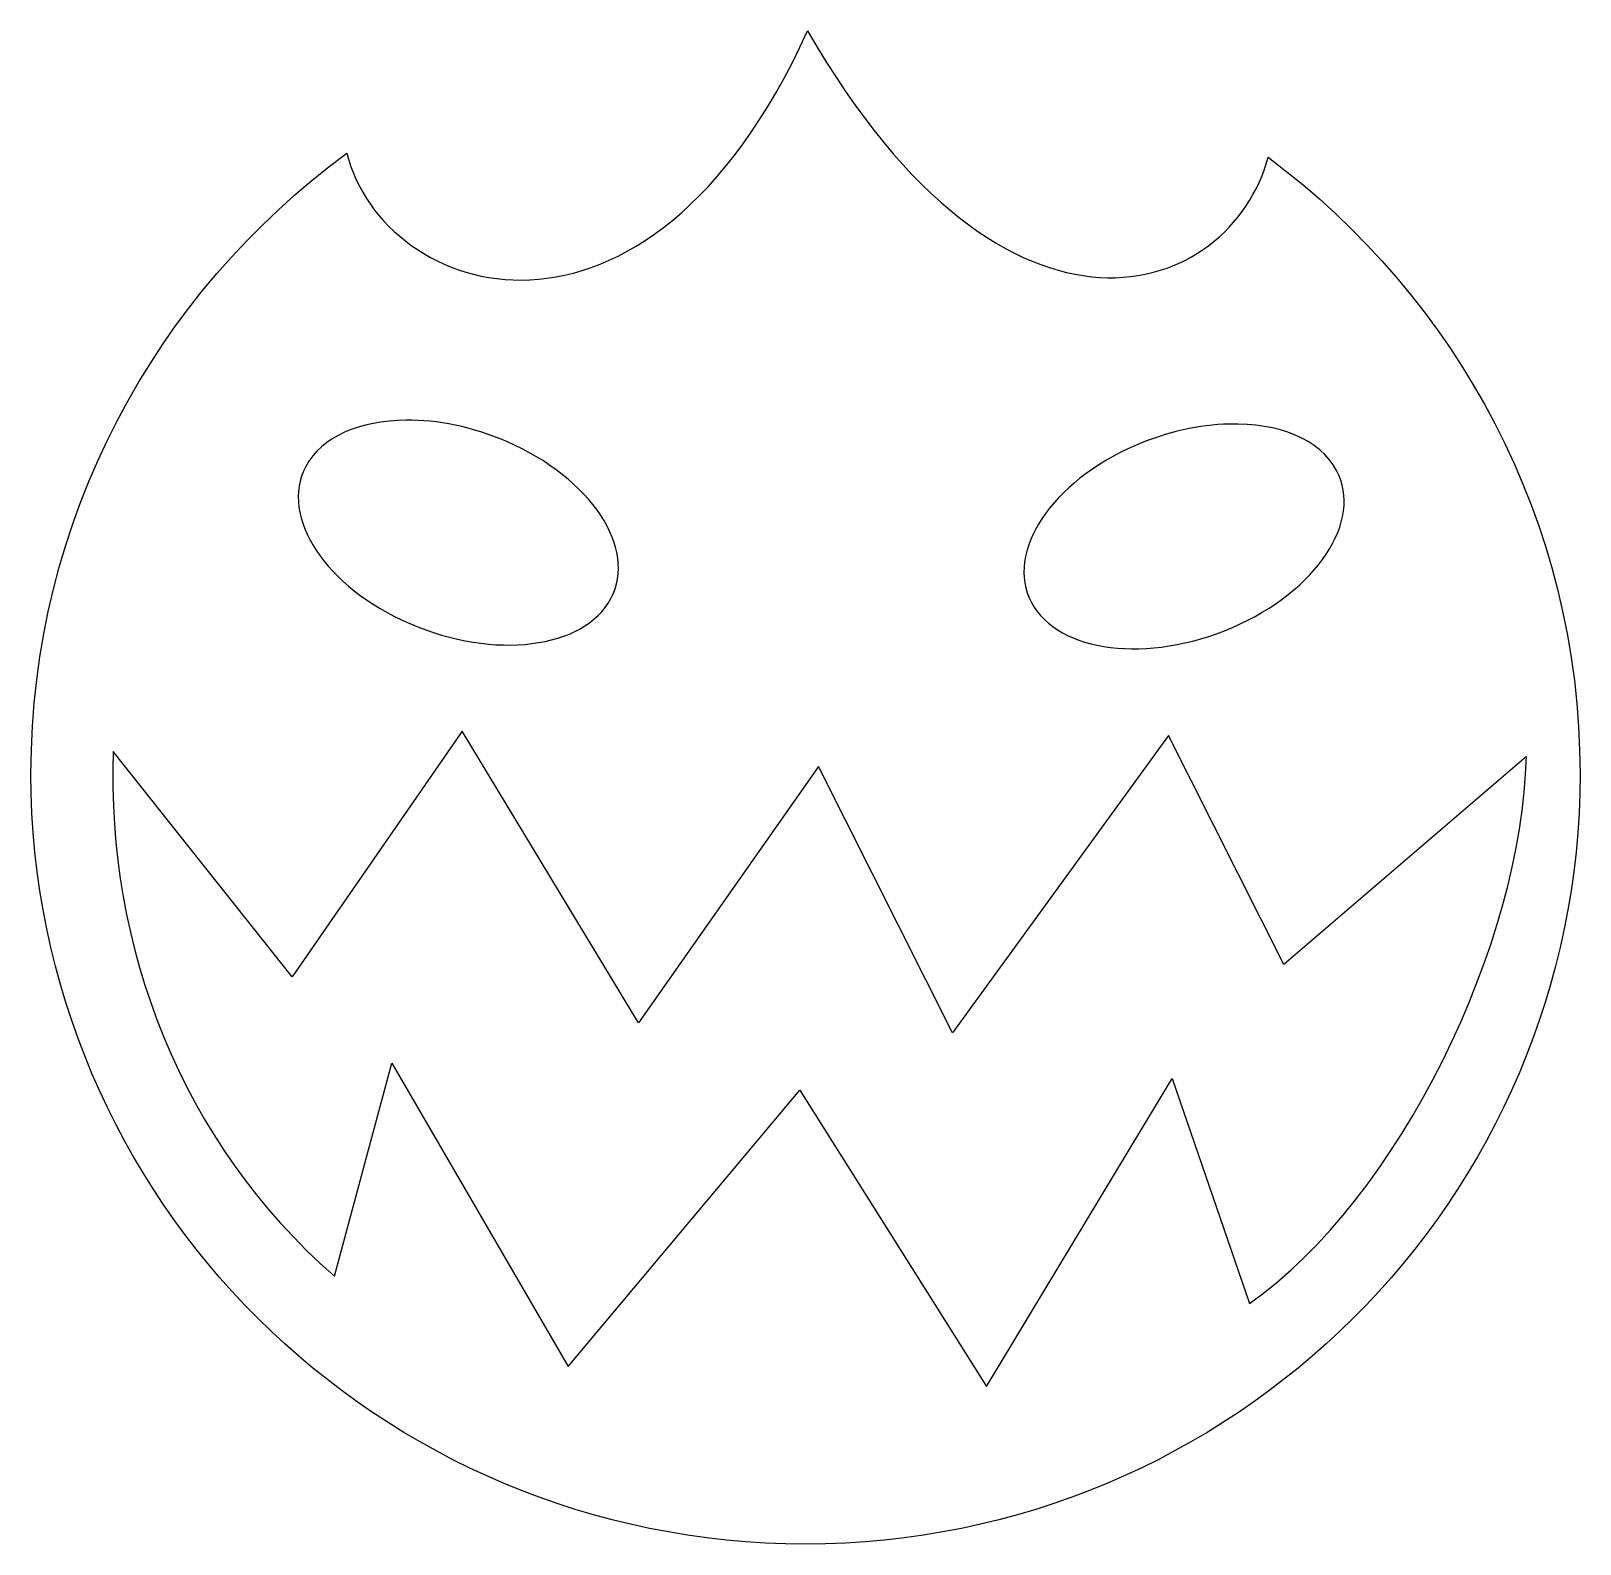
# Model space of a CAD drawing. Header units: centimetres. Extents: x -9.9 to 9.9, y -9.2 to 10.1.
import ezdxf

# ---------------------------------------------------------------- set-up
doc = ezdxf.new("R2010")
doc.units = ezdxf.units.CM
doc.header["$MEASUREMENT"] = 0
doc.layers.add('Layer 1', color=7, linetype='Continuous')

msp = doc.modelspace()

# ---------------------------------------------------------------- linework, layer by layer
at = {"layer": 'Layer 1'}
for points, knots in [([(0.00658, 10.08342), (-2.05771, 5.55218), (-5.4077, 6.67203), (-5.86792, 8.52447), (-5.86792, 8.52447), (-8.30607, 6.73545), (-9.89623, 3.85761), (-9.89623, 0.61545), (-9.89623, 0.61545), (-9.89631, -4.80638), (-5.47163, -9.20716), (-0.01977, -9.20716), (-0.01977, -9.20716), (5.43213, -9.20716), (9.85681, -4.80638), (9.85681, 0.61545), (9.85681, 0.61545), (9.85681, 3.83194), (8.28508, 6.68119), (5.87982, 8.47316), (5.87982, 8.47316), (5.40459, 6.69924), (2.5795, 5.62712), (0.00667, 10.08343), (0.00667, 10.08343), (0.00667, 10.08343), (0.00658, 10.08342), (0.00658, 10.08342)], [0, 0, 0, 0, 0.125, 0.125, 0.125, 0.125, 0.25, 0.25, 0.25, 0.25, 0.375, 0.375, 0.375, 0.375, 0.5, 0.5, 0.5, 0.5, 0.625, 0.625, 0.625, 0.625, 0.75, 0.75, 0.75, 0.75, 1, 1, 1, 1]), ([(-5.11556, 5.12214), (-4.71378, 5.12644), (-4.26588, 5.03683), (-3.82944, 4.84805), (-3.82944, 4.84805), (-2.755, 4.38319), (-2.15967, 3.48712), (-2.50115, 2.84634), (-2.50115, 2.84634), (-2.8425, 2.20556), (-3.99094, 2.06265), (-5.06538, 2.52742), (-5.06538, 2.52742), (-6.13982, 2.99224), (-6.73384, 3.88961), (-6.39241, 4.5304), (-6.39241, 4.5304), (-6.18967, 4.91088), (-5.70263, 5.11569), (-5.11556, 5.1221), (-5.11556, 5.1221), (-5.11556, 5.1221), (-5.11556, 5.12214), (-5.11556, 5.12214)], [0, 0, 0, 0, 0.14285714, 0.14285714, 0.14285714, 0.14285714, 0.28571429, 0.28571429, 0.28571429, 0.28571429, 0.42857143, 0.42857143, 0.42857143, 0.42857143, 0.57142857, 0.57142857, 0.57142857, 0.57142857, 0.71428571, 0.71428571, 0.71428571, 0.71428571, 1, 1, 1, 1]), ([(5.38299, 5.07196), (6.01159, 5.08739), (6.54008, 4.88085), (6.75345, 4.48034), (6.75345, 4.48034), (7.09488, 3.83956), (6.4996, 2.94349), (5.42516, 2.47863), (5.42516, 2.47863), (4.35072, 2.01394), (3.20358, 2.1568), (2.86219, 2.79759), (2.86219, 2.79759), (2.52071, 3.43837), (3.11469, 4.33444), (4.18913, 4.7993), (4.18913, 4.7993), (4.59204, 4.97354), (5.00584, 5.06285), (5.38299, 5.072), (5.38299, 5.072), (5.38299, 5.072), (5.38299, 5.07196), (5.38299, 5.07196)], [0, 0, 0, 0, 0.14285714, 0.14285714, 0.14285714, 0.14285714, 0.28571429, 0.28571429, 0.28571429, 0.28571429, 0.42857143, 0.42857143, 0.42857143, 0.42857143, 0.57142857, 0.57142857, 0.57142857, 0.57142857, 0.71428571, 0.71428571, 0.71428571, 0.71428571, 1, 1, 1, 1]), ([(-4.39601, 1.157), (-4.39601, 1.157), (-2.15057, -2.5604), (-2.15057, -2.5604), (-2.15057, -2.5604), (-2.15057, -2.5604), (0.14758, 0.70762), (0.14758, 0.70762), (0.14758, 0.70762), (0.14758, 0.70762), (1.85277, -2.68943), (1.85277, -2.68943), (1.85277, -2.68943), (1.85277, -2.68943), (4.61081, 1.10299), (4.61081, 1.10299), (4.61081, 1.10299), (4.61081, 1.10299), (6.07876, -1.81714), (6.07876, -1.81714), (6.07876, -1.81714), (6.07876, -1.81714), (9.17283, 0.83286), (9.17283, 0.83286), (9.17283, 0.83286), (9.12189, -1.53795), (7.55991, -4.80234), (5.64, -6.13936), (5.64, -6.13936), (5.64, -6.13936), (4.65563, -3.27067), (4.65563, -3.27067), (4.65563, -3.27067), (4.65563, -3.27067), (2.28895, -7.20013), (2.28895, -7.20013), (2.28895, -7.20013), (2.28895, -7.20013), (-0.09215, -3.41952), (-0.09215, -3.41952), (-0.09215, -3.41952), (-0.09215, -3.41952), (-3.04787, -6.94451), (-3.04787, -6.94451), (-3.04787, -6.94451), (-3.04787, -6.94451), (-5.29331, -3.07686), (-5.29331, -3.07686), (-5.29331, -3.07686), (-5.29331, -3.07686), (-6.02733, -5.79012), (-6.02733, -5.79012), (-6.02733, -5.79012), (-7.98253, -4.09581), (-8.93734, -1.57543), (-8.84866, 0.89742), (-8.84866, 0.89742), (-8.84866, 0.89742), (-6.56497, -1.97785), (-6.56497, -1.97785), (-6.56497, -1.97785), (-6.56497, -1.97785), (-4.39598, 1.15709), (-4.39598, 1.15709), (-4.39598, 1.15709), (-4.39598, 1.15709), (-4.39601, 1.157), (-4.39601, 1.157)], [0, 0, 0, 0, 0.05555556, 0.05555556, 0.05555556, 0.05555556, 0.11111111, 0.11111111, 0.11111111, 0.11111111, 0.16666667, 0.16666667, 0.16666667, 0.16666667, 0.22222222, 0.22222222, 0.22222222, 0.22222222, 0.27777778, 0.27777778, 0.27777778, 0.27777778, 0.33333333, 0.33333333, 0.33333333, 0.33333333, 0.38888889, 0.38888889, 0.38888889, 0.38888889, 0.44444444, 0.44444444, 0.44444444, 0.44444444, 0.5, 0.5, 0.5, 0.5, 0.55555556, 0.55555556, 0.55555556, 0.55555556, 0.61111111, 0.61111111, 0.61111111, 0.61111111, 0.66666667, 0.66666667, 0.66666667, 0.66666667, 0.72222222, 0.72222222, 0.72222222, 0.72222222, 0.77777778, 0.77777778, 0.77777778, 0.77777778, 0.83333333, 0.83333333, 0.83333333, 0.83333333, 0.88888889, 0.88888889, 0.88888889, 0.88888889, 1, 1, 1, 1])]:
    msp.add_open_spline(points, degree=3, knots=knots, dxfattribs=at)

doc.saveas('drawing.dxf')
